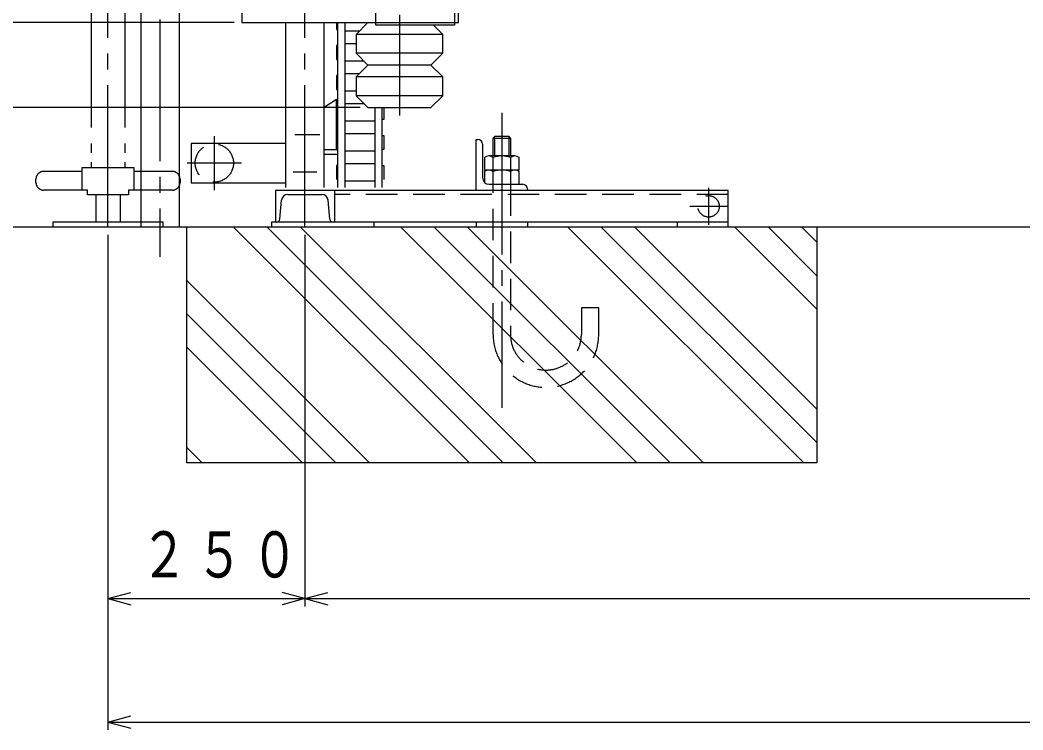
# Model space of a CAD drawing. Units: millimetres, scale not verified. Extents: x -7950 to 7710, y -5600 to 5443.
# Drawn here: x -5195 to -3922, y -3334 to -2432 of the extents above; entities that cross this region are included whole.
import ezdxf

# ---------------------------------------------------------------- set-up
doc = ezdxf.new("R2010")
doc.units = ezdxf.units.MM
doc.header["$LTSCALE"] = 20
for name, pattern in [('CHAIN2', [12, 9, -1, 1, -1]), ('DASHED2', [3, 2, -1]), ('DOUBLE_CHAIN2', [12.8, 9, -1, 0.6, -0.6, 0.6, -1])]:
    doc.linetypes.add(name, pattern=pattern)
doc.layers.add('0-0_1', color=1, linetype='Continuous')
doc.styles.add('ＭＳ ゴシック', font='')
doc.styles.get('ＭＳ ゴシック').set_extended_font_data('MS Gothic')

msp = doc.modelspace()

# ---------------------------------------------------------------- linework, layer by layer
at = {"layer": '0-0_1', "color": 2, "linetype": 'CHAIN2'}
for p, q in [((-4833.16, -2695.01), (-4833.16, 2622.8)), ((-5017.16, 2608.3), (-5017.16, -2733.26)), ((-5083.16, -2695.01), (-5083.16, 2521.26)), ((-4713.16, -2425.56), (-4713.16, -2553.56)), ((-4583.16, -2550.01), (-4583.16, -2925.01)), ((-4948.16, -2579.71), (-4948.16, -2648.31)), ((-4814.16, -2578.01), (-4846.16, -2578.01)), ((-4913.86, -2614.01), (-4982.46, -2614.01)), ((-4848.16, -2625.01), (-4818.16, -2625.01)), ((-4320.66, -2645.41), (-4320.66, -2692.61)), ((-4297.06, -2669.01), (-4344.26, -2669.01))]:
    msp.add_line(p, q, dxfattribs=at)
at = {"layer": '0-0_1', "color": 2, "linetype": 'DOUBLE_CHAIN2'}
for p, q in [((-5104.51, 2474.99), (-5104.51, -2619.51)), ((-5061.81, 2474.99), (-5061.81, -2619.51)), ((-5050.16, -2619.51), (-5050.16, -2648.51)), ((-5174.66, -2638.51), (-5174.66, -2634.51)), ((-5164.66, -2624.51), (-5116.16, -2624.51)), ((-5050.16, -2624.51), (-5001.66, -2624.51)), ((-4991.66, -2634.51), (-4991.66, -2638.51)), ((-5109.16, -2648.51), (-5164.66, -2648.51)), ((-5109.16, -2654.51), (-5109.16, -2648.51)), ((-5057.16, -2654.51), (-5109.16, -2654.51)), ((-5098.66, -2654.51), (-5098.66, -2689.01)), ((-5067.66, -2654.51), (-5067.66, -2689.01)), ((-5001.66, -2648.51), (-5057.16, -2648.51)), ((-5057.16, -2648.51), (-5057.16, -2654.51))]:
    msp.add_line(p, q, dxfattribs=at)
at = {"layer": '0-0_1'}
for p, q in [((-5041.46, -1114.31), (-5041.46, -2695.01)), ((-4992.86, -1114.31), (-4992.86, -2695.01)), ((-4857.46, -2645.01), (-4857.46, -2435.56)), ((-4808.86, -2645.01), (-4808.86, -2435.56)), ((-4791.16, -2645.01), (-4791.16, -2435.56)), ((-4782.16, -2645.01), (-4782.16, -2435.56)), ((-4764.12, -2446.53), (-4782.16, -2446.53)), ((-4658.16, -2450.56), (-4768.16, -2450.56)), ((-4768.16, -2462.62), (-4782.16, -2462.62)), ((-4658.16, -2474.56), (-4768.16, -2474.56)), ((-4758.1, -2484.62), (-4782.16, -2484.62)), ((-4673.16, -2489.56), (-4753.16, -2489.56)), ((-4764.32, -2500.72), (-4782.16, -2500.72)), ((-4658.16, -2504.56), (-4768.16, -2504.56)), ((-4808.86, -2543.14), (-4793.16, -2533.01)), ((-4793.16, -2597.01), (-4793.16, -2533.01)), ((-4768.16, -2522.72), (-4782.16, -2522.72)), ((-4658.16, -2528.56), (-4768.16, -2528.56)), ((-4791.16, -2540.82), (-4793.16, -2540.82)), ((-4757.9, -2538.82), (-4782.16, -2538.82)), ((-4744.16, -2645.01), (-4744.16, -2543.56)), ((-4735.16, -2645.01), (-4735.16, -2543.56)), ((-4793.16, -2558.82), (-4791.16, -2558.82)), ((-4744.16, -2560.82), (-4782.16, -2560.82)), ((-4791.16, -2578.92), (-4793.16, -2578.92)), ((-4744.16, -2576.92), (-4782.16, -2576.92)), ((-4615.66, -2584.01), (-4613.66, -2584.01)), ((-4615.66, -2649.01), (-4615.66, -2584.01)), ((-4591.96, -2580.01), (-4594.16, -2582.21)), ((-4591.96, -2580.01), (-4574.36, -2580.01)), ((-4591.96, -2605.01), (-4591.96, -2580.01)), ((-4574.36, -2580.01), (-4574.36, -2605.01)), ((-4572.16, -2582.21), (-4574.36, -2580.01)), ((-4572.16, -2582.21), (-4572.16, -2605.01)), ((-4857.46, -2589.01), (-4977.66, -2589.01)), ((-4977.66, -2589.01), (-4977.66, -2639.01)), ((-4791.16, -2597.01), (-4808.86, -2597.01)), ((-4607.66, -2590.01), (-4607.66, -2632.51)), ((-4791.16, -2603.01), (-4808.86, -2603.01)), ((-4744.16, -2598.92), (-4782.16, -2598.92)), ((-4605.16, -2606.9), (-4605.16, -2623.01)), ((-4566.66, -2605.01), (-4599.66, -2605.01)), ((-4594.16, -2623.01), (-4594.16, -2606.9)), ((-4572.16, -2606.9), (-4572.16, -2623.01)), ((-4561.16, -2623.01), (-4561.16, -2606.9)), ((-4744.16, -2615.01), (-4782.16, -2615.01)), ((-4561.16, -2623.01), (-4605.16, -2623.01)), ((-4605.16, -2624.9), (-4605.16, -2638.54)), ((-4594.16, -2641.01), (-4594.16, -2624.9)), ((-4572.16, -2624.9), (-4572.16, -2641.01)), ((-4561.16, -2641.01), (-4561.16, -2624.9)), ((-4977.66, -2639.01), (-4857.46, -2639.01)), ((-4744.16, -2637.01), (-4782.16, -2637.01)), ((-4599.16, -2641.01), (-4556.66, -2641.01)), ((-4550.66, -2647.01), (-4550.66, -2649.01)), ((-4295.66, -2649.01), (-4870.66, -2649.01)), ((-4870.66, -2649.01), (-4870.66, -2689.01)), ((-4854.8, -2654.01), (-4811.52, -2654.01)), ((-4795.66, -2649.01), (-4795.66, -2689.01)), ((-4295.66, -2695.01), (-4295.66, -2649.01)), ((-4864.87, -2685.36), (-4862.77, -2661.32)), ((-4801.45, -2685.36), (-4803.55, -2661.32)), ((-7860.19, -2695.01), (4823.41, -2695.01)), ((-4295.66, -2689.01), (-4875.66, -2689.01)), ((-4875.66, -2689.01), (-4875.66, -2695.01)), ((-4745.66, -2689.01), (-4745.66, -2695.01)), ((-4615.66, -2689.01), (-4615.66, -2695.01)), ((-4550.66, -2689.01), (-4550.66, -2695.01)), ((-4360.66, -2689.01), (-4360.66, -2695.01)), ((-4183.16, -2695.01), (-4183.16, -2995.01))]:
    msp.add_line(p, q, dxfattribs=at)
at = {"layer": '0-0_1', "color": 2, "linetype": 'DASHED2'}
for p, q in [((-4743.16, -2435.56), (-4743.16, -2335.56)), ((-4643.16, -2335.56), (-4643.16, -2435.56)), ((-4594.16, -2832.01), (-4594.16, -2641.01)), ((-4572.16, -2641.01), (-4572.16, -2832.01)), ((-4295.66, -2654.01), (-4795.66, -2654.01)), ((-4482.16, -2798.01), (-4482.16, -2832.01)), ((-4460.16, -2798.01), (-4482.16, -2798.01)), ((-4460.16, -2832.01), (-4460.16, -2798.01))]:
    msp.add_line(p, q, dxfattribs=at)
at = {"layer": '0-0_1', "color": 4}
for p, q in [((-4923.16, -2435.56), (-7265.82, -2435.56)), ((-4763.16, -2543.56), (-7265.82, -2543.56)), ((-5083.16, -2705.01), (-5083.16, -3334.23)), ((-4833.16, -2705.01), (-4833.16, -3177.38)), ((-5083.16, -3167.38), (-5054.18, -3159.61)), ((-5083.16, -3167.38), (-4833.16, -3167.38)), ((-5083.16, -3167.38), (-5054.18, -3175.14)), ((-4833.16, -3167.38), (-4862.14, -3159.61)), ((-4833.16, -3167.38), (-4862.14, -3175.14)), ((-4833.16, -3167.38), (-4804.18, -3159.61)), ((-4833.16, -3167.38), (1866.84, -3167.38)), ((-4833.16, -3167.38), (-4804.18, -3175.14)), ((-5083.16, -3324.23), (-5054.18, -3316.47)), ((-5083.16, -3324.23), (2116.84, -3324.23)), ((-5083.16, -3324.23), (-5054.18, -3332))]:
    msp.add_line(p, q, dxfattribs=at)
at = {"layer": '0-0_1', "color": 2}
for p, q in [((-4624.04, -2995.01), (-4924.04, -2695.01)), ((-4581.61, -2995.01), (-4881.61, -2695.01)), ((-4539.19, -2995.01), (-4839.19, -2695.01)), ((-4411.91, -2995.01), (-4711.91, -2695.01)), ((-4369.48, -2995.01), (-4669.48, -2695.01)), ((-4327.06, -2995.01), (-4627.06, -2695.01)), ((-4199.78, -2995.01), (-4499.78, -2695.01)), ((-4183.16, -2969.21), (-4457.35, -2695.01)), ((-4183.16, -2926.78), (-4414.92, -2695.01)), ((-4183.16, -2799.5), (-4287.65, -2695.01)), ((-4183.16, -2757.08), (-4245.22, -2695.01)), ((-4183.16, -2714.65), (-4202.79, -2695.01)), ((-4751.32, -2995.01), (-4983.16, -2763.18)), ((-4793.75, -2995.01), (-4983.16, -2805.6)), ((-4836.17, -2995.01), (-4983.16, -2848.03)), ((-4963.45, -2995.01), (-4983.16, -2975.31))]:
    msp.add_line(p, q, dxfattribs=at)
at = {"layer": '0-0_1'}
for points in [[(-4638.16, -2360.56), (-4638.16, -2335.56), (-4913.16, -2335.56), (-4913.16, -2435.56)], [(-4913.16, -2435.56), (-4638.16, -2435.56), (-4638.16, -2410.56)], [(-4793.16, -2435.56), (-4793.16, -2444.53), (-4791.16, -2444.53)], [(-4753.16, -2435.56), (-4768.16, -2450.56), (-4768.16, -2474.56), (-4753.16, -2489.56), (-4768.16, -2504.56), (-4768.16, -2528.56), (-4753.16, -2543.56), (-4673.16, -2543.56), (-4658.16, -2528.56), (-4658.16, -2504.56), (-4673.16, -2489.56), (-4658.16, -2474.56), (-4658.16, -2450.56), (-4669.96, -2438.76)], [(-4643.16, -2435.56), (-4643.16, -2438.76), (-4743.16, -2438.76), (-4743.16, -2435.56)], [(-4791.16, -2464.62), (-4793.16, -2464.62), (-4793.16, -2482.62), (-4791.16, -2482.62)], [(-4791.16, -2502.72), (-4793.16, -2502.72), (-4793.16, -2520.72), (-4791.16, -2520.72)], [(-4733.16, -2543.56), (-4733.16, -2558.82), (-4735.16, -2558.82)], [(-4735.16, -2578.92), (-4733.16, -2578.92), (-4733.16, -2596.92), (-4735.16, -2596.92)], [(-4594.16, -2605.01), (-4594.16, -2582.21), (-4572.16, -2582.21)], [(-4791.16, -2617.01), (-4793.16, -2617.01), (-4793.16, -2635.01)], [(-4735.16, -2617.01), (-4733.16, -2617.01), (-4733.16, -2635.01)], [(-4183.16, -2995.01), (-4983.16, -2995.01), (-4983.16, -2695.01)]]:
    msp.add_lwpolyline(points, dxfattribs=at)
at = {"layer": '0-0_1', "color": 2, "linetype": 'DOUBLE_CHAIN2'}
for points in [[(-5116.16, -2648.51), (-5116.16, -2619.51), (-5050.16, -2619.51)], [(-5013.16, -2695.01), (-5013.16, -2689.01), (-5153.16, -2689.01), (-5153.16, -2695.01)]]:
    msp.add_lwpolyline(points, dxfattribs=at)
at = {"layer": '0-0_1', "color": 2, "linetype": 'DASHED2'}
for centre, radius in [((-4948.16, -2614.01), 24.3), ((-4320.66, -2669.01), 13.6)]:
    msp.add_circle(centre, radius, dxfattribs=at)
at = {"layer": '0-0_1'}
for centre, radius, start, end in [((-4613.66, -2590.01), 6, 0, 90), ((-4599.66, -2613.97), 8.96, 52.12112, 127.87888), ((-4583.16, -2638.01), 33, 70.52878, 109.47122), ((-4566.66, -2613.97), 8.96, 52.12112, 127.87888), ((-4599.16, -2632.51), 8.5, 180, 270), ((-4599.66, -2631.97), 8.96, 52.12112, 127.87888), ((-4583.16, -2656.01), 33, 70.52878, 109.47122), ((-4566.66, -2631.97), 8.96, 52.12112, 127.87888), ((-4556.66, -2647.01), 6, 0, 90), ((-4854.8, -2662.01), 8, 90.00053, 174.99986), ((-4811.52, -2662.01), 8, 5.00014, 90.00122), ((-4868.85, -2685.01), 4, 270.00227, 354.99986), ((-4797.46, -2685.01), 4, 185.00014, 269.99773)]:
    msp.add_arc(centre, radius, start, end, dxfattribs=at)
at = {"layer": '0-0_1', "color": 2, "linetype": 'DOUBLE_CHAIN2'}
for centre, start, end in [((-5164.66, -2634.51), 90, 180), ((-5001.66, -2634.51), 0, 90), ((-5164.66, -2638.51), 180, 270), ((-5001.66, -2638.51), 270, 0)]:
    msp.add_arc(centre, 10, start, end, dxfattribs=at)
at = {"layer": '0-0_1', "color": 2, "linetype": 'DASHED2'}
for radius in [67, 45]:
    msp.add_arc((-4527.16, -2832.01), radius, 180, 0, dxfattribs=at)

# ---------------------------------------------------------------- texts
at = {"layer": '0-0_1', "color": 7, "insert": (-5041.99, -3141.49), "char_height": 58.65, "attachment_point": 7, "style": 'ＭＳ ゴシック'}
msp.add_mtext('\\T1.17;\\W0.75;２５０', dxfattribs=at)

doc.saveas('drawing.dxf')
